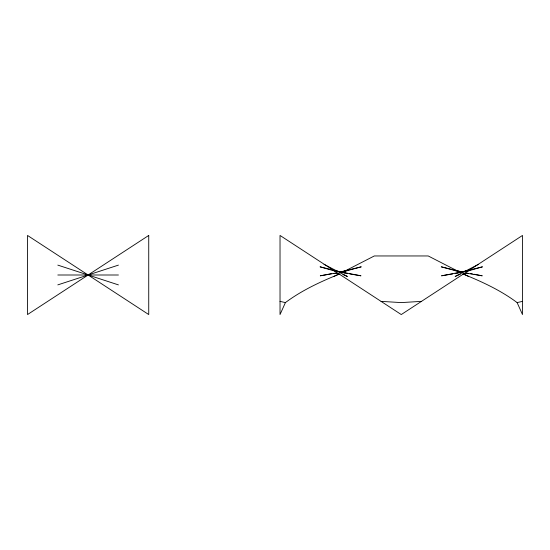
<?xml version="1.0" encoding="UTF-8"?>
<svg xmlns="http://www.w3.org/2000/svg" width="550" height="550" viewBox="0 0 550 550"><rect width="100%" height="100%" fill="white"/><g stroke="black" fill="none" stroke-linecap="round" stroke-linejoin="round"><path stroke-width="0.82" d="M339.893 273.859C320.808 281.586 301.984 290.201 285.416 302.596L280.026 314.559L280.026 235.441L401.266 314.559L522.5 235.441L522.5 314.559L517.11 302.596C500.541 290.201 481.717 281.586 462.632 273.859M478.514 264.316L455.146 276.464L460.384 274.189M333.912 276.464L338.449 274.237M344.499 271.267L374.323 255.956L428.203 255.956L458.026 271.267M467.122 271.253L482.481 266.826L455.146 273.536M57.812 284.886L118.429 265.114M348.198 270.38L361.247 266.826L340.532 271.906M335.569 273.13L320.299 275.811L331.788 273.604M517.11 302.596L522.5 301.373M336.284 273.02L333.912 273.536L338.119 273.536M341.041 271.982L347.38 270.607L339.996 272.023M457.524 273.02L466.242 271.123M466.152 271.081L441.54 275.811L452.746 273.934M421.472 301.373L401.266 302.596L381.054 301.373M463.567 273.536L468.614 273.536L482.226 275.811L474.018 274.23M57.812 275L118.429 275M349.779 273.934L360.986 275.811L336.373 271.081M462.529 272.023L455.146 270.607L461.484 271.982M470.738 273.604L472.381 273.914M466.242 273.02L468.614 273.536L466.957 273.13M336.284 271.123L345.001 273.02M280.026 301.373L285.416 302.596M461.993 271.906L441.279 266.826L454.328 270.38M347.38 273.536L320.045 266.826L335.404 271.253M57.812 265.114L118.429 284.886M342.891 274.512L347.38 276.464L324.012 264.316M464.076 274.237L468.614 276.464M148.734 235.441L27.5 314.559L27.5 235.441L148.734 314.559L148.734 235.441"/></g></svg>
